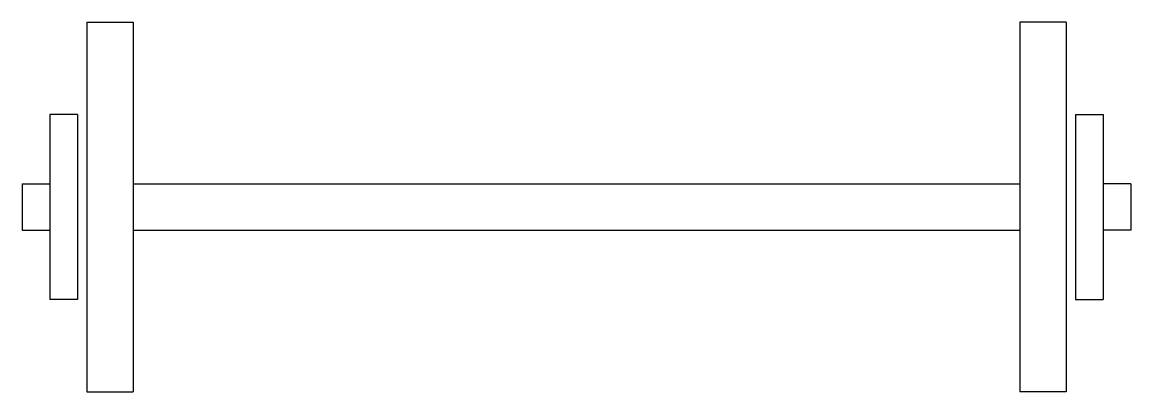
# Model space of a CAD drawing. Header units: millimetres. Extents: x 1380.69 to 1381.89, y 2682.23 to 2682.63.
import ezdxf

# ---------------------------------------------------------------- set-up
doc = ezdxf.new("R2010")
doc.units = ezdxf.units.MM
doc.header["$LTSCALE"] = 10
doc.layers.add('Equipam_fitness', color=1, linetype='Continuous')

msp = doc.modelspace()

# ---------------------------------------------------------------- linework, layer by layer
at = {"layer": 'Equipam_fitness'}
for p, q in [((1380.7617, 2682.6329), (1380.8117, 2682.6329)), ((1380.7617, 2682.6329), (1380.7617, 2682.2329)), ((1380.8117, 2682.6329), (1380.8117, 2682.2329)), ((1381.8217, 2682.6329), (1381.7717, 2682.6329)), ((1381.7717, 2682.6329), (1381.7717, 2682.2329)), ((1381.8217, 2682.6329), (1381.8217, 2682.2329)), ((1380.7217, 2682.5329), (1380.7217, 2682.3329)), ((1380.7517, 2682.5329), (1380.7217, 2682.5329)), ((1380.7517, 2682.5329), (1380.7517, 2682.3329)), ((1381.8317, 2682.5329), (1381.8317, 2682.3329)), ((1381.8317, 2682.5329), (1381.8617, 2682.5329)), ((1381.8617, 2682.5329), (1381.8617, 2682.3329)), ((1380.6917, 2682.4579), (1380.7217, 2682.4579)), ((1380.6917, 2682.4579), (1380.6917, 2682.4079)), ((1380.8117, 2682.4579), (1381.7717, 2682.4579)), ((1381.8917, 2682.4579), (1381.8617, 2682.4579)), ((1381.8917, 2682.4579), (1381.8917, 2682.4079)), ((1380.6917, 2682.4079), (1380.7217, 2682.4079)), ((1380.8117, 2682.4079), (1381.7717, 2682.4079)), ((1381.8917, 2682.4079), (1381.8617, 2682.4079)), ((1380.7517, 2682.3329), (1380.7217, 2682.3329)), ((1381.8317, 2682.3329), (1381.8617, 2682.3329)), ((1380.7617, 2682.2329), (1380.8117, 2682.2329)), ((1381.8217, 2682.2329), (1381.7717, 2682.2329))]:
    msp.add_line(p, q, dxfattribs=at)

doc.saveas('drawing.dxf')
